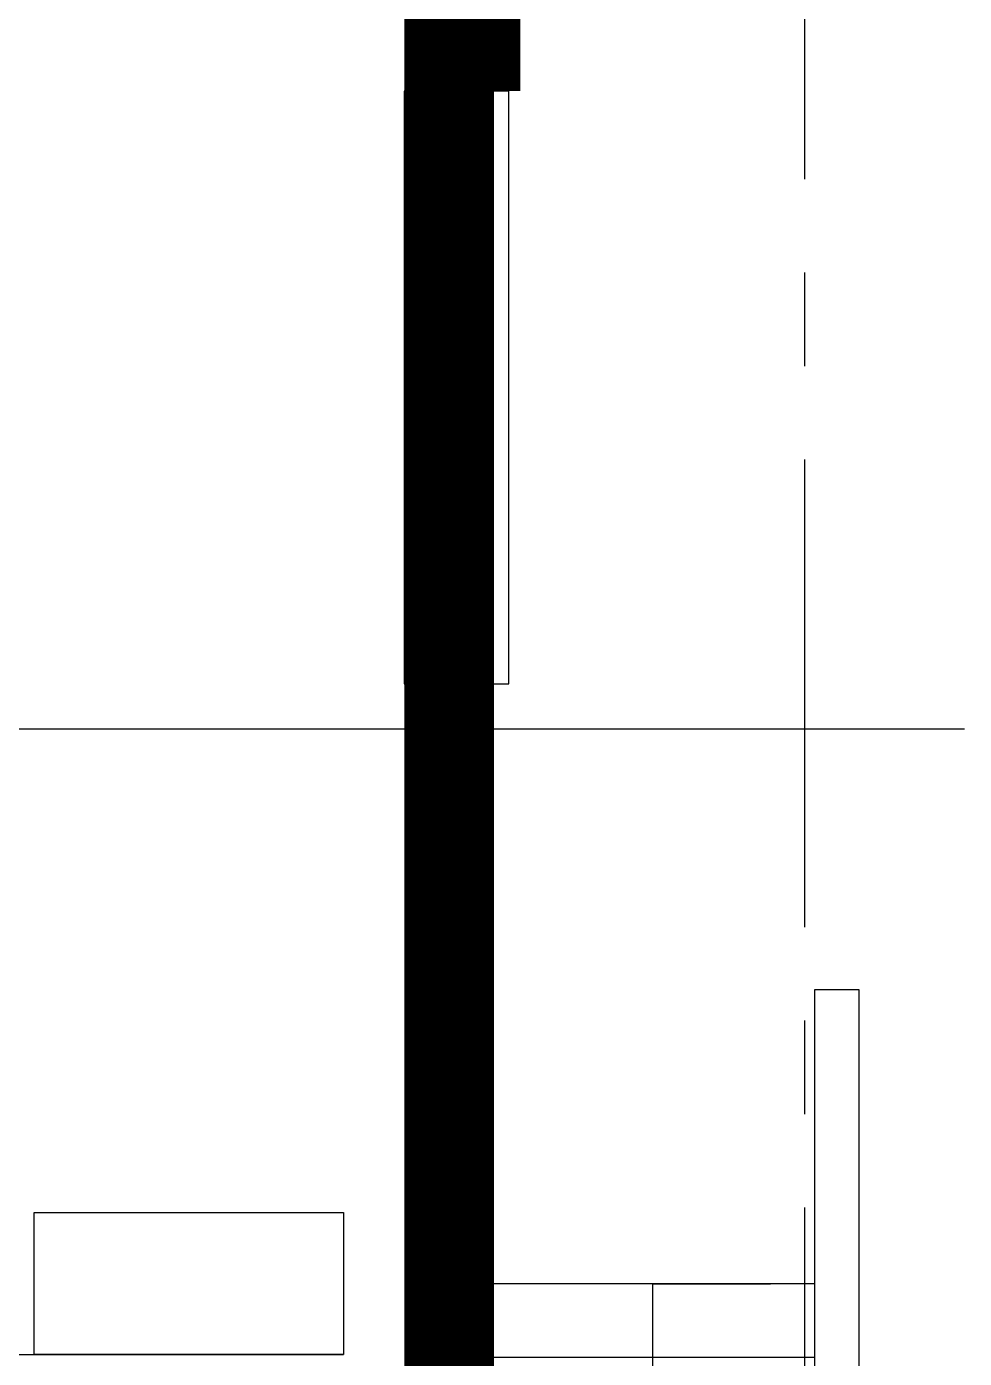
# Model space of a CAD drawing. Extents: x 1658 to 80590, y 400 to 58563.
# Drawn here: x 46065 to 49248, y 20993 to 25515 of the extents above; entities that cross this region are included whole.
import ezdxf
from ezdxf.enums import TextEntityAlignment as Align

# ---------------------------------------------------------------- set-up
doc = ezdxf.new("R2010")
doc.units = 0
doc.header["$LTSCALE"] = 50
for name, pattern in [('4PHAN', [158.75, 127, -6.35, 6.35, -6.35, 6.35, -6.35]), ('CENTER', [50.8, 31.75, -6.35, 6.35, -6.35]), ('INVISIBLE', [999999, 0, -999999])]:
    doc.linetypes.add(name, pattern=pattern)
doc.layers.get('0').update_dxf_attribs({"linetype": 'CONTINUOUS'})
for name, color, linetype in [('CL_01', 7, 'CONTINUOUS'), ('EW_01', 7, 'CONTINUOUS'), ('GRIDLINE_01', 15, '4PHAN'), ('HEADER_01', 7, 'INVISIBLE'), ('RF_01', 7, 'CONTINUOUS'), ('SC_01', 7, 'CONTINUOUS'), ('UF_01', 7, 'CONTINUOUS'), ('WW_01', 7, 'CONTINUOUS')]:
    doc.layers.add(name, color=color, linetype=linetype)
doc.styles.get("Standard").update_dxf_attribs({"font": 'simplex', "width": 0.7})

# ---------------------------------------------------------------- blocks, each defined once
blk = doc.blocks.new('SPL')
for p, q in [((1, 0.5), (0, 0.5)), ((1, -0.5), (1, 0.5)), ((0, -0.5), (1, -0.5))]:
    blk.add_line(p, q)
blk = doc.blocks.new('WNOF')
blk.add_line((-0.5, 0), (0.5, 0))
at = {"flags": 1}
blk.add_attdef('SILLHT', text='', height=0.1, dxfattribs=at).set_placement((0, 0), align=Align.MIDDLE)
blk = doc.blocks.new('WNFRAME')
for p, q in [((-0.5, -0.5), (-0.5, 0.5)), ((0.5, -0.5), (0.5, 0.5))]:
    blk.add_line(p, q)
at = {"flags": 1}
blk.add_attdef('SILLHT', text='', height=0.1, dxfattribs=at).set_placement((0, 0), align=Align.MIDDLE)
blk = doc.blocks.new('C-C')
at = {"const_width": 0.5}
blk.add_lwpolyline([(0, 0.25, 2.414214), (0.25, 0, 0.414214)], format="xyb", close=True, dxfattribs=at)
blk.add_circle((0, 0), 0.5)

msp = doc.modelspace()

# ---------------------------------------------------------------- linework, layer by layer
at = {"layer": 'EW_01', "elevation": 3644}
for points, const_width in [([(47003.9, 26032.1), (47543.7, 26032.1), (47543.7, 25295.5)], 393.7), ([(47499.2, 14202.1), (47499.2, 23282.6)], 304.8)]:
    msp.add_lwpolyline(points, dxfattribs=dict(at, const_width=const_width))
at = {"layer": 'GRIDLINE_01'}
msp.add_line((37751.4, 23130.2, 3644), (49248.2, 23130.1, 3644), dxfattribs=at)
at = {"layer": 'HEADER_01', "const_width": 304.8, "elevation": 6692}
msp.add_lwpolyline([(47499.2, 23282.6), (47499.2, 25295.5)], dxfattribs=at)
at = {"layer": 'RF_01', "color": 6, "linetype": 'CENTER'}
msp.add_line((48705.7, 26584.5, 8952.6), (48705.7, 13236.8, 8952.6), dxfattribs=at)
at = {"layer": 'SC_01'}
for p, q in [((48740.4, 21245.3, 3644), (47640.4, 21245.3, 3644)), ((48190.4, 21245.3, 3644), (48590.4, 21245.3, 3644)), ((48190.4, 16145.3, 3644), (48190.4, 21245.3, 3644)), ((48740.4, 20995.3, 3644), (47640.4, 20995.3, 3644))]:
    msp.add_line(p, q, dxfattribs=at)
at = {"layer": 'UF_01'}
for p, q in [((48740.4, 22245.3, 3644), (48890.4, 22245.3, 3644)), ((48740.4, 13045.3, 3644), (48740.4, 22245.3, 3644)), ((48890.4, 22245.3, 3644), (48890.4, 12895.3, 3644)), ((46040.4, 21005.3, 3644), (47140.4, 21005.3, 3644))]:
    msp.add_line(p, q, dxfattribs=at)
at = {"layer": 'UF_01', "elevation": 3644}
msp.add_lwpolyline([(46090.4, 21487.8), (47140.4, 21487.8), (47140.4, 21005.3), (46090.4, 21005.3)], close=True, dxfattribs=at)

# ---------------------------------------------------------------- block references
at = {"layer": 'CL_01', "xscale": 88.89999999999785, "yscale": 88.89999999999785, "zscale": 4927.599999999879}
msp.add_blockref('C-C', (47499.2, 23130.2, 3644), dxfattribs=at)
at = {"layer": 'WW_01'}
for name, p, xscale, yscale, zscale, rotation in [('SPL', (47397.6, 24289, 3644), 50.79999999999877, 2012.949999999952, 50.79999999999877, 179.999864), ('WNOF', (47499.2, 24289, 3644), 2012.949999999952, 2012.949999999952, 3047.999999999924, 89.99986400000002), ('SPL', (47651.6, 24289, 3644), 50.79999999999877, 2012.949999999952, 50.79999999999877, 359.999864), ('WNFRAME', (47499.2, 24289, 3644), 1962.149999999952, 304.7999999999926, 3022.599999999924, 89.99986400000002), ('SPL', (47499.2, 24225.5, 7352.4), 50.79999999999877, 2089.149999999949, 50.79999999999877, 179.999864), ('WNFRAME', (47499.2, 24225.5, 7352.4), 2038.349999999951, 101.5999999999975, 1193.799999999971, 269.999864), ('WNOF', (47499.2, 24225.5, 7352.4), 2089.149999999949, 2089.149999999949, 1219.19999999997, 89.99986400000002), ('SPL', (47550, 24225.5, 7352.4), 50.79999999999877, 2089.149999999949, 50.79999999999877, 359.999864), ('SPL', (47499.2, 22041.1, 7352.4), 50.79999999999877, 2089.149999999949, 50.79999999999877, 179.999864), ('WNOF', (47499.2, 22041.1, 7352.4), 2089.149999999949, 2089.149999999949, 1219.19999999997, 89.99986400000002), ('SPL', (47550, 22041.1, 7352.4), 50.79999999999877, 2089.149999999949, 50.79999999999877, 359.999864), ('WNFRAME', (47499.2, 22041.1, 7352.4), 2038.349999999951, 101.5999999999975, 1193.799999999971, 269.999864)]:
    msp.add_blockref(name, p, dxfattribs=dict(at, xscale=xscale, yscale=yscale, zscale=zscale, rotation=rotation))

doc.saveas('drawing.dxf')
